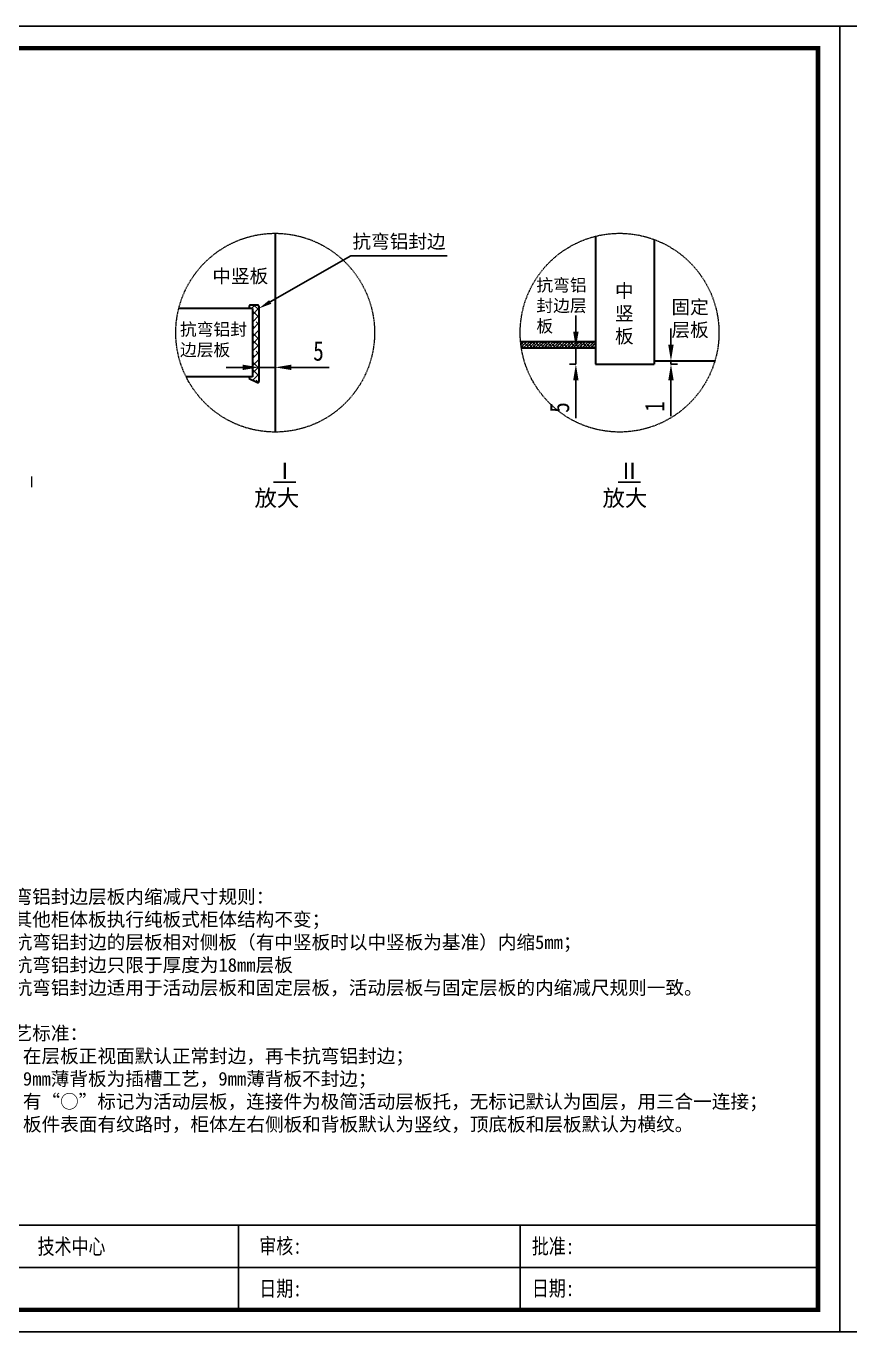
# Model space of a CAD drawing. Header units: millimetres. Extents: x 0 to 1097966, y -63096 to 223085.
# Drawn here: x 338869.3 to 339122.3, y -54349.4 to -53948.4 of the extents above; entities that cross this region are included whole.
import ezdxf
from ezdxf import colors
from ezdxf.entities.mleader import LeaderData, LeaderLine
from ezdxf.math import Vec2, Vec3

# ---------------------------------------------------------------- set-up
doc = ezdxf.new("R2010")
doc.units = ezdxf.units.MM
doc.linetypes.add('DASH', pattern=[0.35, 0.25, -0.1])
doc.layers.add('DZ-文字说明', color=1, linetype='Continuous')
doc.styles.add('DZ-宋体2.5', font='', dxfattribs={"width": 0.8, "height": 2.5})
doc.styles.get("Standard").update_dxf_attribs({"font": 'arial.ttf'})
doc.styles.add('TEXT', font='', dxfattribs={"width": 0.8})
doc.styles.add('宋体', font='')
doc.styles.get('DZ-宋体2.5').set_extended_font_data('SimSun')
doc.styles.get('TEXT').set_extended_font_data('SimSun')
doc.styles.get('宋体').set_extended_font_data('SimSun')
doc.dimstyles.new('副本 (2) (2) ISO-25', dxfattribs={"dimtxt": 18, "dimasz": 13, "dimexe": 6, "dimexo": 12, "dimgap": 6, "dimtad": 1, "dimtxsty": 'TEXT', "dimcen": 2.5, "dimclrd": 5, "dimclre": 5, "dimclrt": 5, "dimadec": 0, "dimazin": 0, "dimtfac": 1, "dimtmove": 0, "dimatfit": 3, "dimldrblk": 'BOXFILLED', "dimfxl": 1.25, "dimarcsym": 0})

# ---------------------------------------------------------------- blocks, each defined once
blk = doc.blocks.new('*D357')
at = {"color": 5, "lineweight": -2, "transparency": 16777216}
for p, q in [((339038.11, -54042.22), (339038.11, -54037.22)), ((339038.11, -54047.22), (339036.11, -54047.22)), ((339038.11, -54047.22), (339038.11, -54052.22)), ((339038.11, -54052.22), (339036.11, -54052.22)), ((339038.11, -54057.22), (339038.11, -54068.81))]:
    blk.add_line(p, q, dxfattribs=at)
at = {"color": 5, "transparency": 16777216}
for points in [[(339037.28, -54042.22), (339038.95, -54042.22), (339038.11, -54047.22)], [(339037.28, -54057.22), (339038.95, -54057.22), (339038.11, -54052.22)]]:
    blk.add_solid(points, dxfattribs=at)
at = {"layer": 'Defpoints', "color": 0, "transparency": 16777216}
for p in [(339044.19, -54047.22), (339038.11, -54052.22), (339044.19, -54052.22)]:
    blk.add_point(p, dxfattribs=at)
at = {"color": 5, "transparency": 16777216, "insert": (339033.11, -54065.52), "char_height": 6, "attachment_point": 5, "rotation": 90, "style": 'TEXT'}
blk.add_mtext('5', dxfattribs=at)
blk = doc.blocks.new('_BoxFilled')
at = {"color": 0, "linetype": 'ByBlock', "lineweight": -2}
blk.add_line((-0.5, 0), (-1, 0), dxfattribs=at)
at = {"color": 0, "linetype": 'ByBlock'}
blk.add_solid([(-0.5, 0.5), (0.5, 0.5), (-0.5, -0.5), (0.5, -0.5)], dxfattribs=at)
blk = doc.blocks.new('*D358')
at = {"color": 5, "lineweight": -2, "transparency": 16777216}
for p, q in [((339067.31, -54046.22), (339067.31, -54041.22)), ((339067.31, -54051.22), (339069.31, -54051.22)), ((339067.31, -54051.22), (339067.31, -54052.22)), ((339067.31, -54052.22), (339069.31, -54052.22)), ((339067.31, -54057.22), (339067.31, -54068.17))]:
    blk.add_line(p, q, dxfattribs=at)
at = {"color": 5, "transparency": 16777216}
for points in [[(339066.48, -54046.22), (339068.15, -54046.22), (339067.31, -54051.22)], [(339066.48, -54057.22), (339068.15, -54057.22), (339067.31, -54052.22)]]:
    blk.add_solid(points, dxfattribs=at)
at = {"layer": 'Defpoints', "color": 0, "transparency": 16777216}
for p in [(339062.19, -54051.22), (339062.19, -54052.22), (339067.31, -54052.22)]:
    blk.add_point(p, dxfattribs=at)
at = {"color": 5, "transparency": 16777216, "insert": (339062.31, -54065.2), "char_height": 6, "attachment_point": 5, "rotation": 90, "style": 'TEXT'}
blk.add_mtext('1', dxfattribs=at)
blk = doc.blocks.new('*D365')
at = {"color": 5, "lineweight": -2, "transparency": 16777216}
for p, q in [((338940.78, -54053.19), (338940.78, -54051.19)), ((338945.78, -54053.19), (338945.78, -54051.19)), ((338935.78, -54053.19), (338930.78, -54053.19)), ((338940.78, -54053.19), (338945.78, -54053.19)), ((338950.78, -54053.19), (338962.37, -54053.19))]:
    blk.add_line(p, q, dxfattribs=at)
at = {"color": 5, "transparency": 16777216}
for points in [[(338935.78, -54052.36), (338935.78, -54054.02), (338940.78, -54053.19)], [(338950.78, -54052.36), (338950.78, -54054.02), (338945.78, -54053.19)]]:
    blk.add_solid(points, dxfattribs=at)
at = {"layer": 'Defpoints', "color": 0, "transparency": 16777216}
for p in [(338945.78, -54053.19), (338940.78, -54057.58), (338945.78, -54057.58)]:
    blk.add_point(p, dxfattribs=at)
at = {"color": 5, "lineweight": 5, "transparency": 16777216, "insert": (338959.08, -54048.19), "char_height": 6, "attachment_point": 5, "style": 'TEXT'}
blk.add_mtext('5', dxfattribs=at)

msp = doc.modelspace()

# ---------------------------------------------------------------- hatches: boundary and pattern name
at = {"lineweight": 5, "true_color": 0x939598}
h = msp.add_hatch(dxfattribs=at)
h.set_pattern_fill('ANSI38', color=252, scale=0.5)
h.set_pattern_definition([(45, (-3043901.7599, 490987.6626), (-1.1225320151, 1.1225320151), []), (135, (-3043901.7599, 490987.6626), (-3.3675960454, 1.1225320151), [3.96875, -2.38125])])
h.paths.add_polyline_path([(338938.784, -54056.066), (338937.784, -54056.066), (338937.784, -54056.566), (338940.35, -54057.849, 0.5575365), (338940.784, -54057.581), (338940.784, -54034.366, 0.4142136), (338940.484, -54034.066), (338938.084, -54034.066, 0.4142136), (338937.784, -54034.366), (338937.784, -54035.066), (338938.784, -54035.066)])
h = msp.add_hatch(dxfattribs=at)
h.set_pattern_fill('ANSI38', color=252, scale=0.2)
h.set_pattern_definition([(45, (567, 420.74074), (-0.449012806, 0.449012806), []), (135, (567, 420.74074), (-1.3470384182, 0.449012806), [1.5875, -0.9525])])
h.paths.add_polyline_path([(339044.186, -54047.223), (339044.186, -54045.223), (339021.136, -54045.223, 0.0165083), (339021.379, -54047.223)])

# ---------------------------------------------------------------- linework, layer by layer
at = {"lineweight": 30}
for p, q in [((338945.784, -54012.024), (338945.784, -54073.062)), ((339044.186, -54012.922), (339044.186, -54052.223)), ((339062.186, -54013.942), (339062.186, -54052.223)), ((338938.784, -54035.066), (338916.195, -54035.066)), ((338937.784, -54034.366), (338937.784, -54035.066)), ((338940.484, -54034.066), (338938.084, -54034.066)), ((338938.784, -54035.066), (338938.784, -54056.066)), ((338940.784, -54034.366), (338940.784, -54057.581)), ((339021.136, -54045.223), (339044.186, -54045.223)), ((339021.379, -54047.223), (339044.186, -54047.223)), ((339062.186, -54051.223), (339080.796, -54051.223)), ((338938.784, -54056.066), (338918.425, -54056.066)), ((338937.784, -54056.066), (338937.784, -54056.566)), ((339044.186, -54052.223), (339062.186, -54052.223)), ((338937.784, -54056.566), (338940.35, -54057.849))]:
    msp.add_line(p, q, dxfattribs=at)
for points in [[(338552.218, -54349.356), (339119.218, -54349.356), (339119.218, -53948.406), (338552.218, -53948.406)], [(339119.218, -54349.356), (339686.218, -54349.356), (339686.218, -53948.406), (339119.218, -53948.406)]]:
    msp.add_lwpolyline(points, close=True)
at = {"const_width": 1.35}
msp.add_lwpolyline([(338558.968, -54342.606), (339112.468, -54342.606), (339112.468, -53955.156), (338558.968, -53955.156)], close=True, dxfattribs=at)
at = {"color": 251, "linetype": 'DASH', "lineweight": 13, "true_color": 0x636466}
for centre in [(338945.784, -54042.543), (339051.537, -54042.543)]:
    msp.add_circle(centre, 30.519, dxfattribs=at)
at = {"lineweight": 30}
for centre, start, end in [((338938.084, -54034.366), 90, 180), ((338940.484, -54034.366), 360, 90), ((338940.484, -54057.581), 243.43495, 0)]:
    msp.add_arc(centre, 0.3, start, end, dxfattribs=at)
at = {"layer": 'DZ-文字说明', "color": 7}
for p, q in [((338934.469, -54342.606), (338934.469, -54316.628)), ((339021.049, -54342.606), (339021.049, -54316.628)), ((338648.299, -54329.617), (339112.468, -54329.617))]:
    msp.add_line(p, q, dxfattribs=at)
msp.add_lwpolyline([(338558.968, -54316.628), (339112.468, -54316.628), (339112.468, -54342.606), (338558.968, -54342.606)], close=True, dxfattribs=at)

# ---------------------------------------------------------------- texts
at = {"style": 'DZ-宋体2.5', "width": 0.8}
for s, p in [('审核:', (338940.904, -54325.364)), ('批准:', (339024.6, -54325.443)), ('日期:', (338940.904, -54338.424)), ('日期:', (339024.6, -54338.367))]:
    msp.add_text(s, height=4.7732, dxfattribs=at).set_placement(p)
at = {"color": 4, "style": '宋体'}
for s, insert, char_height, width, attachment_point in [('抗弯铝封边', (338998.109, -54014.779), 4.1923, 31.34167, 6), ('\\pi8.35074;{\\L\\C256;Ⅰ\\P\\pi2.48149;\\l放大}', (338936.955, -54089.393), 5.03079, 18.6579, 4), ('\\pi7.24676;{\\L\\C256;Ⅱ\\P\\pi2.48149;\\l放大}', (339043.816, -54089.393), 5.03079, 18.6579, 4)]:
    msp.add_mtext(s, dxfattribs=dict(at, insert=insert, char_height=char_height, width=width, attachment_point=attachment_point))
at = {"color": 252, "true_color": 0x939598, "attachment_point": 4, "style": '宋体'}
for s, insert, char_height, width in [('中竖板', (338926.479, -54025.373), 4.1923, 31.34167), ('抗弯铝\\P封边层\\P板', (339025.987, -54034.441), 3.7731, 28.2075), ('中\\P竖\\P板', (339050.133, -54036.875), 4.192, 31.34167), ('固定\\P层板', (339067.465, -54038.426), 4.1923, 31.34167), ('抗弯铝封\\P边层板', (338916.538, -54044.893), 3.7731, 28.2075)]:
    msp.add_mtext(s, dxfattribs=dict(at, insert=insert, char_height=char_height, width=width))
at = {"color": 251, "linetype": 'DASH', "lineweight": 13, "true_color": 0x636466, "insert": (338868.737, -54088.309), "char_height": 3.3539, "width": 4.17765, "attachment_point": 4, "style": '宋体'}
msp.add_mtext('{\\C256;Ⅰ}', dxfattribs=at)
at = {"insert": (338859.742, -54250.973), "char_height": 4.19232, "width": 258.13231, "attachment_point": 4, "style": '宋体'}
msp.add_mtext('抗弯铝封边层板内缩减尺寸规则：\\P①其他柜体板执行纯板式柜体结构不变；{\\H1.61389x; }\\P②抗弯铝封边的层板相对侧板（有中竖板时以中竖板为基准）内缩5mm；{\\H1.42037x; }\\P③抗弯铝封边只限于厚度为18mm层板{\\H1.48488x; }\\P④抗弯铝封边适用于活动层板和固定层板，活动层板与固定层板的内缩减尺规则一致。{\\H1.46337x; }\\P{\\H1.2761x; }\\P工艺标准：{\\H1.41352x; }\\P1、在层板正视面默认正常封边，再卡抗弯铝封边；{\\H1.45383x; }\\P2、9mm薄背板为插槽工艺，9mm薄背板不封边；{\\H1.44039x; }\\P3、有“○”标记为活动层板，连接件为极简活动层板托，无标记默认为固层，用三合一连接；\\P4、板件表面有纹路时，柜体左右侧板和背板默认为竖纹，顶底板和层板默认为横纹。{\\H1.44338x; }', dxfattribs=at)
at = {"color": 2, "style": 'DZ-宋体2.5', "width": 0.8}
msp.add_attdef('技术中心', (338872.834, -54325.523), '', height=4.773, dxfattribs=at)

# ---------------------------------------------------------------- dimensions: what is measured, and where the dimension line sits
for base, p1, p2, picture, middle in [((339038.114, -54052.223), (339044.186, -54047.223), (339044.186, -54052.223), '*D357', (339033.114, -54065.516)), ((339067.315, -54052.223), (339062.186, -54051.223), (339062.186, -54052.223), '*D358', (339062.315, -54065.196))]:
    dim = msp.add_linear_dim(base=base, p1=p1, p2=p2, angle=90, dimstyle='副本 (2) (2) ISO-25', override={"dimtxt": 6, "dimasz": 5, "dimexe": 2, "dimexo": 7, "dimgap": 2, "dimfxl": 30, "dimfxlon": 1})
    dim.commit()
    dim.dimension.update_dxf_attribs({"geometry": picture, "text_midpoint": middle})
at = {"color": 251, "lineweight": 5, "true_color": 0x636466}
dim = msp.add_linear_dim(base=(338945.784, -54053.19), p1=(338940.784, -54057.581), p2=(338945.784, -54057.581), dimstyle='副本 (2) (2) ISO-25', override={"dimtxt": 6, "dimasz": 5, "dimexe": 2, "dimexo": 7, "dimgap": 2, "dimfxl": 30, "dimfxlon": 1}, dxfattribs=at)
dim.commit()
dim.dimension.update_dxf_attribs({"geometry": '*D365', "text_midpoint": (338959.077, -54048.19)})

# ---------------------------------------------------------------- leaders
at = {"color": 4}
ml = msp.add_multileader_mtext('Standard', dxfattribs=at)
ml.set_content('', color=4)
ml.set_leader_properties()
ml.build(insert=Vec2(0, 0))
ctx = ml.context
ctx.base_point, ctx.plane_origin = Vec3(338998.641, -54018.894), Vec3(338947.341, -53996.597)
notes = []
notes.append((ctx, [(0, (1, 1, 0), (338969.053, -54018.894), (1, 0), 29.588, [(0, [(338940.784, -54035.102)], 0, [])])]))
ctx.mtext.insert, ctx.mtext.flow_direction = Vec3(339000.641, -54016.894), 5
for ctx, leaders in notes:
    for number, flags, end, landing, length, lines in leaders:
        leader = LeaderData()
        leader.index, (leader.has_last_leader_line, leader.has_dogleg_vector, leader.attachment_direction) = number, flags
        leader.last_leader_point, leader.dogleg_vector, leader.dogleg_length = Vec3(end), Vec3(landing), length
        for number, points, colour, breaks in lines:
            line = LeaderLine()
            line.index, line.vertices, line.color, line.breaks = number, Vec3.list(points), colors.encode_raw_color(colour), breaks
            leader.lines.append(line)
        ctx.leaders.append(leader)

doc.saveas('drawing.dxf')
